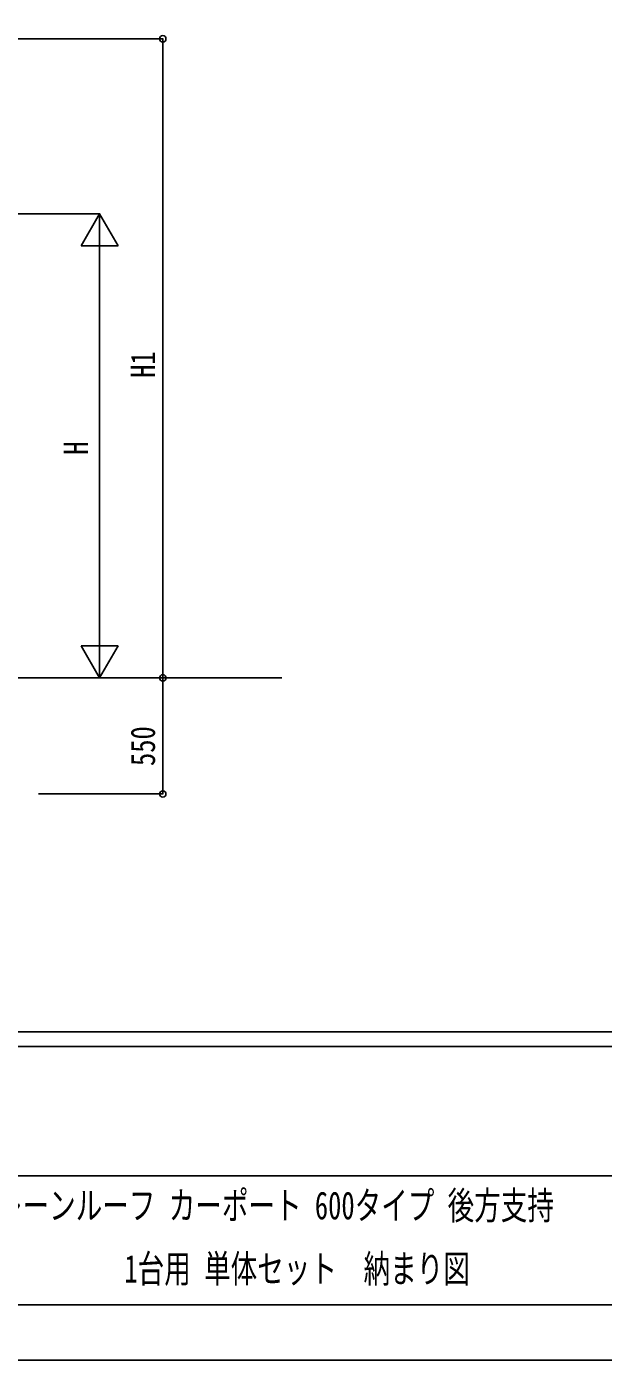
# Model space of a CAD drawing. Units: millimetres, scale not verified. Extents: x -14718 to 14718, y -10395 to 10395.
# Drawn here: x 807 to 3541, y -10395 to -4072 of the extents above; entities that cross this region are included whole.
import ezdxf
from ezdxf.enums import TextEntityAlignment as Align

# ---------------------------------------------------------------- set-up
doc = ezdxf.new("R2010")
doc.units = ezdxf.units.MM
doc.header["$LTSCALE"] = 40
for name, color, linetype in [('0-2_USER1', 3, 'Continuous'), ('0-5_YKK_A1', 4, 'Continuous'), ('0-6_YKK_D', 6, 'Continuous'), ('0-7_YKK_ZWAK', 7, 'Continuous')]:
    doc.layers.add(name, color=color, linetype=linetype)
doc.styles.add('ＭＳ ゴシック', font='')
doc.styles.get('ＭＳ ゴシック').set_extended_font_data('MS Gothic')

msp = doc.modelspace()

# ---------------------------------------------------------------- linework, layer by layer
at = {"layer": '0-5_YKK_A1'}
msp.add_line((2017.78, -7159.55), (-4882.22, -7159.55), dxfattribs=at)
at = {"layer": '0-6_YKK_D'}
for p, q in [((652.78, -4129.55), (1453.78, -4129.55)), ((1452.78, -7159.55), (1452.78, -4129.55)), ((652.78, -4959.55), (1153.78, -4959.55)), ((1152.78, -4959.55), (1065.28, -5111.1)), ((1152.78, -4959.55), (1240.28, -5111.1)), ((1152.78, -4959.55), (1152.78, -5262.66)), ((1065.28, -5111.1), (1240.28, -5111.1)), ((1152.78, -5134.55), (1152.78, -6984.55)), ((1152.78, -7159.55), (1152.78, -6856.44)), ((1152.78, -7159.55), (1065.28, -7008)), ((1240.28, -7008), (1065.28, -7008)), ((1152.78, -7159.55), (1240.28, -7008)), ((1452.78, -7709.55), (1452.78, -7159.55)), ((862.78, -7709.55), (1453.78, -7709.55))]:
    msp.add_line(p, q, dxfattribs=at)
for centre in [(1452.78, -4129.55), (1452.78, -7159.55), (1452.78, -7159.55), (1452.78, -7709.55)]:
    msp.add_circle(centre, 14.88, dxfattribs=at)
at = {"layer": '0-7_YKK_ZWAK'}
for p, q in [((13632.57, -8837.5), (-13667.43, -8837.5)), ((13632.57, -8837.5), (-13667.43, -8837.5)), ((4532.57, -8907.5), (-17.43, -8907.5)), ((4532.57, -8907.5), (-17.43, -8907.5)), ((-17.43, -9520), (4532.57, -9520)), ((-17.43, -9520), (4532.57, -9520)), ((-17.43, -10132.5), (4532.57, -10132.5)), ((-17.43, -10132.5), (4532.57, -10132.5))]:
    msp.add_line(p, q, dxfattribs=at)
msp.add_lwpolyline([(-14717.5, -10395), (14717.5, -10395), (14717.5, 10395), (-14717.5, 10395)], close=True, dxfattribs=at)
msp.add_lwpolyline([(-14717.5, -10395), (14717.5, -10395), (14717.5, 10395), (-14717.5, 10395)], close=True, dxfattribs=at)

# ---------------------------------------------------------------- texts
at = {"layer": '0-2_USER1', "style": 'ＭＳ ゴシック', "width": 0.7}
for s, p in [('プレーンルーフ カーポート 600タイプ 後方支持', (535.57, -9766.25)), ('1台用 単体セット\u3000納まり図', (1270.57, -10066.25))]:
    msp.add_text(s, height=132, dxfattribs=at).set_placement(p, align=Align.BOTTOM_LEFT)
at = {"layer": '0-6_YKK_D', "style": 'ＭＳ ゴシック', "width": 0.8}
for s, p in [('H1', (1450.45, -5736.95)), ('H', (1132.78, -6101.55)), ('550', (1450.45, -7577.35))]:
    msp.add_text(s, height=115.5, rotation=90, dxfattribs=at).set_placement(p, align=Align.BOTTOM_LEFT)

doc.saveas('drawing.dxf')
